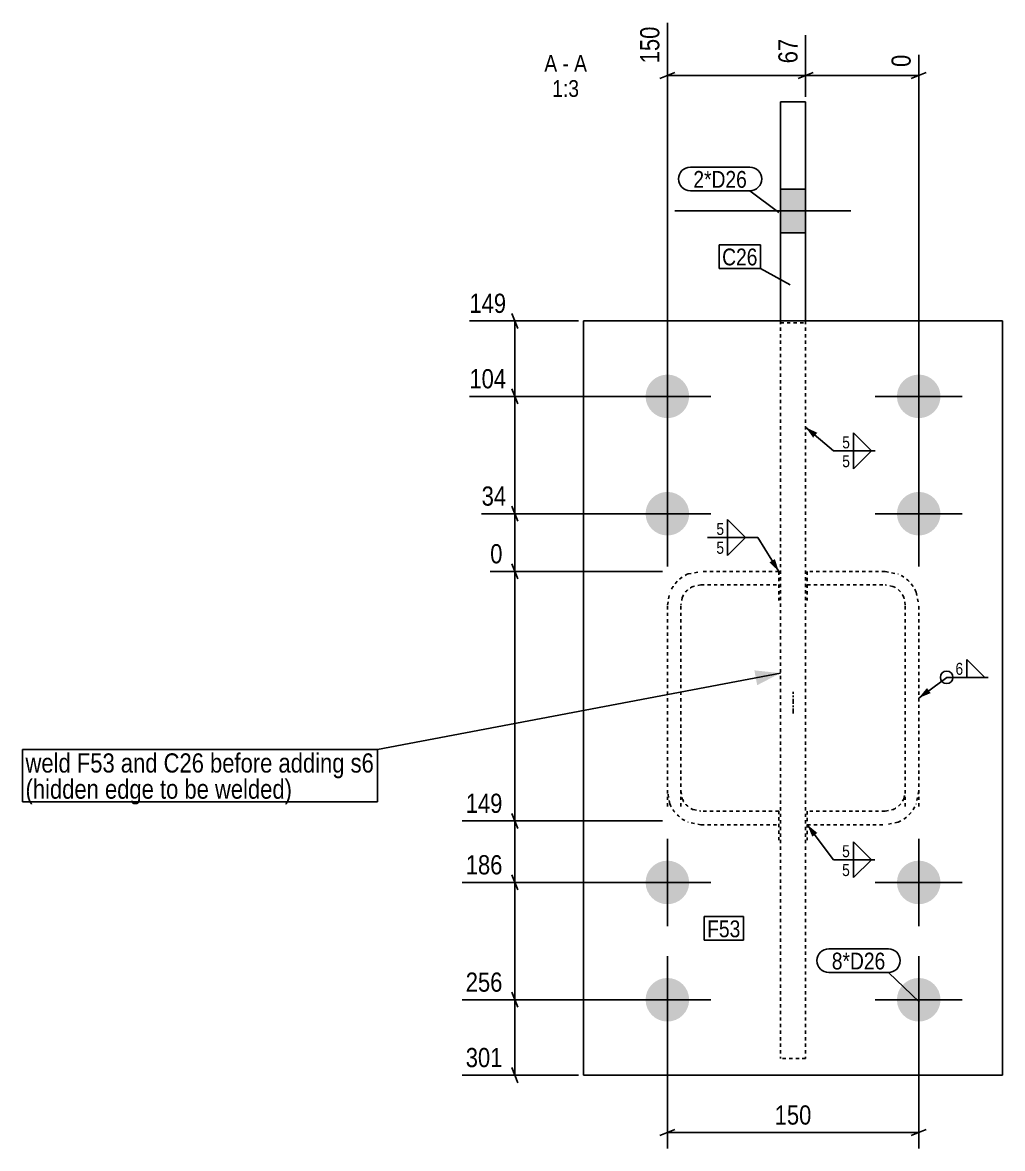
# Model space of a CAD drawing. Header units: millimetres. Extents: x 26 to 43146, y 6 to 1488.
# Drawn here: x 9874 to 10459, y 7 to 679 of the extents above; entities that cross this region are included whole.
import ezdxf

# ---------------------------------------------------------------- set-up
doc = ezdxf.new("R2010")
doc.units = ezdxf.units.MM
doc.linetypes.add('DXK_LINE_DOT2', pattern=[3.9198, 1.9599, -1.9599])
doc.linetypes.add('DXK_LINE_DOT3', pattern=[5.9187, 2.979, -0.9799, 0.9799, -0.9799])
for name, color, linetype in [('MÅLSÆTNING', 7, 'Continuous'), ('STÅL', 7, 'Continuous'), ('TEKST', 7, 'Continuous')]:
    doc.layers.add(name, color=color, linetype=linetype)
doc.styles.add('Arial Narrow', font='ARIALN.TTF', dxfattribs={"height": 0.2})

msp = doc.modelspace()

# ---------------------------------------------------------------- hatches: boundary and pattern name
at = {"layer": 'STÅL', "linetype": 'Continuous'}
for points in [[(10341.43, 553.58), (10341.43, 579.58), (10326.43, 579.58), (10326.43, 553.58)], [(10245.93, 455.93, -1), (10271.93, 455.93, -1)], [(10395.93, 455.93, -1), (10421.93, 455.93, -1)], [(10245.93, 385.93, -1), (10271.93, 385.93, -1)], [(10395.93, 385.93, -1), (10421.93, 385.93, -1)], [(10245.93, 165.93, -1), (10271.93, 165.93, -1)], [(10395.93, 165.93, -1), (10421.93, 165.93, -1)], [(10245.93, 95.93, -1), (10271.93, 95.93, -1)], [(10395.93, 95.93, -1), (10421.93, 95.93, -1)]]:
    msp.add_hatch(color=96, dxfattribs=at).paths.add_polyline_path(points)
at = {"layer": 'TEKST', "linetype": 'Continuous'}
for color, points in [(3, [(10345.91, 431.32), (10341.43, 437.61), (10348.35, 434.17)]), (3, [(10323.1, 358.87), (10325.43, 351.5), (10319.91, 356.91)]), (7, [(10310.85, 292.45), (10326.43, 290.82), (10312.53, 283.61)]), (3, [(10416.07, 278.89), (10408.93, 275.93), (10413.84, 281.91)]), (3, [(10345.41, 193.24), (10342.43, 200.37), (10348.41, 195.48)])]:
    msp.add_hatch(color=color, dxfattribs=at).paths.add_polyline_path(points)

# ---------------------------------------------------------------- linework, layer by layer
at = {"layer": 'MÅLSÆTNING', "color": 7, "linetype": 'Continuous'}
for p, q in [((10258.93, 354.5), (10258.93, 678.77)), ((10341.43, 634.61), (10341.43, 671.45)), ((10341.43, 634.61), (10341.43, 671.45)), ((10408.93, 354.5), (10408.93, 659.77)), ((10263.43, 649.16), (10254.43, 645.56)), ((10258.93, 647.36), (10341.43, 647.36)), ((10345.93, 649.16), (10336.93, 645.56)), ((10336.93, 645.56), (10345.93, 649.16)), ((10341.43, 647.36), (10408.93, 647.36)), ((10404.43, 645.56), (10413.43, 649.16)), ((10169.6, 496.43), (10166, 505.43)), ((10205.93, 500.93), (10140.76, 500.93)), ((10167.8, 455.93), (10167.8, 500.93)), ((10166, 460.43), (10169.6, 451.43)), ((10169.6, 451.43), (10166, 460.43)), ((10255.93, 455.93), (10140.76, 455.93)), ((10255.93, 455.93), (10140.76, 455.93)), ((10167.8, 385.93), (10167.8, 455.93)), ((10166, 390.43), (10169.6, 381.43)), ((10166, 390.43), (10169.6, 381.43)), ((10255.93, 385.93), (10148.08, 385.93)), ((10255.93, 385.93), (10148.08, 385.93)), ((10167.8, 351.5), (10167.8, 385.93)), ((10255.93, 351.5), (10153.2, 351.5)), ((10169.6, 347), (10166, 356)), ((10167.8, 202.62), (10167.8, 351.5)), ((10255.93, 202.62), (10136.39, 202.62)), ((10255.93, 202.62), (10136.39, 202.62)), ((10166, 207.12), (10169.6, 198.12)), ((10166, 207.12), (10169.6, 198.12)), ((10167.8, 165.93), (10167.8, 202.62)), ((10169.6, 161.43), (10166, 170.43)), ((10169.6, 161.43), (10166, 170.43)), ((10255.93, 165.93), (10136.39, 165.93)), ((10255.93, 165.93), (10136.39, 165.93)), ((10167.8, 95.93), (10167.8, 165.93)), ((10255.93, 95.93), (10136.39, 95.93)), ((10255.93, 95.93), (10136.39, 95.93)), ((10166, 100.43), (10169.6, 91.43)), ((10169.6, 91.43), (10166, 100.43)), ((10167.8, 50.93), (10167.8, 95.93)), ((10258.93, 92.93), (10258.93, 7.2)), ((10408.93, 92.93), (10408.93, 7.2)), ((10166, 55.43), (10169.6, 46.43)), ((10205.93, 50.93), (10136.39, 50.93)), ((10263.43, 18.6), (10254.43, 15)), ((10258.93, 16.8), (10408.93, 16.8)), ((10404.43, 15), (10413.43, 18.6))]:
    msp.add_line(p, q, dxfattribs=at)
at = {"layer": 'STÅL', "color": 2, "linetype": 'Continuous'}
for p, q in [((10326.43, 631.61), (10326.43, 500.93)), ((10326.43, 631.61), (10341.43, 631.61)), ((10341.43, 631.61), (10341.43, 500.93)), ((10208.93, 50.93), (10208.93, 500.93)), ((10458.93, 500.93), (10208.93, 500.93)), ((10458.93, 50.93), (10458.93, 500.93)), ((10458.93, 50.93), (10208.93, 50.93))]:
    msp.add_line(p, q, dxfattribs=at)
at = {"layer": 'STÅL', "color": 96, "linetype": 'Continuous'}
for p, q in [((10341.43, 579.58), (10326.43, 579.58)), ((10368.43, 566.58), (10263.43, 566.58)), ((10341.43, 553.58), (10326.43, 553.58)), ((10258.93, 429.93), (10258.93, 481.93)), ((10408.93, 429.93), (10408.93, 481.93)), ((10284.93, 455.93), (10232.93, 455.93)), ((10434.93, 455.93), (10382.93, 455.93)), ((10258.93, 359.93), (10258.93, 411.93)), ((10408.93, 359.93), (10408.93, 411.93)), ((10284.93, 385.93), (10232.93, 385.93)), ((10434.93, 385.93), (10382.93, 385.93)), ((10258.93, 139.93), (10258.93, 191.93)), ((10408.93, 139.93), (10408.93, 191.93)), ((10284.93, 165.93), (10232.93, 165.93)), ((10434.93, 165.93), (10382.93, 165.93)), ((10258.93, 69.93), (10258.93, 121.93)), ((10408.93, 69.93), (10408.93, 121.93)), ((10284.93, 95.93), (10232.93, 95.93)), ((10434.93, 95.93), (10382.93, 95.93))]:
    msp.add_line(p, q, dxfattribs=at)
at = {"layer": 'STÅL', "color": 7, "linetype": 'DXK_LINE_DOT2'}
for p, q in [((10326.43, 500.93), (10326.43, 60.94)), ((10326.43, 499.84), (10341.43, 499.84)), ((10341.43, 500.93), (10341.43, 60.94)), ((10271.27, 349.96), (10278.93, 351.5)), ((10325.43, 351.5), (10278.93, 351.5)), ((10325.43, 351.5), (10325.43, 334.14)), ((10388.93, 351.5), (10342.43, 351.5)), ((10342.43, 351.5), (10342.43, 334.14)), ((10388.93, 351.5), (10396.58, 349.96)), ((10278.93, 343.44), (10274.34, 342.52)), ((10278.93, 343.44), (10325.43, 343.44)), ((10342.43, 343.44), (10388.93, 343.44)), ((10393.52, 342.52), (10388.93, 343.44)), ((10258.93, 331.35), (10260.45, 339.06)), ((10267.84, 335.97), (10266.93, 331.35)), ((10400.93, 331.35), (10400.01, 335.97)), ((10407.41, 339.06), (10408.93, 331.35)), ((10258.93, 211.22), (10258.93, 331.35)), ((10266.93, 211.22), (10266.93, 331.35)), ((10400.93, 211.22), (10400.93, 331.35)), ((10408.93, 211.22), (10408.93, 331.35)), ((10260.45, 212.81), (10258.93, 220.52)), ((10266.93, 220.52), (10267.84, 215.89)), ((10400.01, 215.89), (10400.93, 220.52)), ((10408.93, 220.52), (10407.41, 212.81)), ((10274.34, 209.35), (10278.93, 208.43)), ((10325.43, 208.43), (10278.93, 208.43)), ((10325.43, 191.07), (10325.43, 208.43)), ((10388.93, 208.43), (10342.43, 208.43)), ((10342.43, 208.43), (10342.43, 191.07)), ((10388.93, 208.43), (10393.52, 209.35)), ((10278.93, 200.37), (10271.27, 201.9)), ((10396.58, 201.9), (10388.93, 200.37)), ((10278.93, 200.37), (10325.43, 200.37)), ((10342.43, 200.37), (10388.93, 200.37)), ((10341.43, 60.94), (10326.43, 60.94))]:
    msp.add_line(p, q, dxfattribs=at)
at = {"layer": 'STÅL', "color": 7, "linetype": 'DXK_LINE_DOT3'}
msp.add_line((10333.93, 266.63), (10333.93, 279.59), dxfattribs=at)
at = {"layer": 'STÅL', "color": 7, "linetype": 'DXK_LINE_DOT2'}
for centre, radius, start, end in [((10279.03, 331.45), 20.08, 112.7149, 157.71377), ((10388.83, 331.45), 20.08, 22.28623, 67.2851), ((10278.99, 331.41), 12.05, 112.7149, 157.71377), ((10388.87, 331.41), 12.05, 22.28623, 67.2851), ((10278.99, 220.46), 12.05, 202.28623, 247.2851), ((10388.87, 220.46), 12.05, 292.7149, 337.71377), ((10279.03, 220.42), 20.08, 202.28623, 247.2851), ((10388.83, 220.42), 20.08, 292.7149, 337.71377)]:
    msp.add_arc(centre, radius, start, end, dxfattribs=at)
at = {"layer": 'TEKST', "color": 3, "linetype": 'Continuous'}
for p, q in [((10341.43, 437.61), (10358.05, 423.42)), ((10325.43, 351.5), (10313, 371.76)), ((10408.93, 275.93), (10425.62, 288.3)), ((10342.43, 200.37), (10357.98, 179.5))]:
    msp.add_line(p, q, dxfattribs=at)
msp.add_arc((10425.62, 288.3), 3.75, 90, 270, dxfattribs=at)

# ---------------------------------------------------------------- wipeouts: each hides what was drawn before it
at = {"color": 0, "linetype": 'Continuous'}
for points in [[(10193.17, 649.61), (10193.17, 660.11), (10185.5, 660.11), (10185.5, 649.61)], [(10206.23, 634.61), (10206.23, 645.11), (10190.23, 645.11), (10190.23, 634.61)], [(10084.19, 231.48), (10084.19, 243.48), (9875.86, 243.48), (9875.86, 231.48)], [(10035.21, 215.88), (10035.21, 227.88), (9875.86, 227.88), (9875.86, 215.88)]]:
    msp.add_wipeout(points, dxfattribs=at).dxf.layer = 'TEKST'
at = {"color": 0}
for points in [[(10306.41, 580.39), (10306.41, 590.89), (10274.44, 590.89), (10274.44, 580.39)], [(10312.72, 534.09), (10312.72, 544.59), (10291.62, 544.59), (10291.62, 534.09)], [(10368.47, 424.32), (10368.47, 433.02), (10362.7, 433.02), (10362.7, 424.32)], [(10293.35, 372.66), (10293.35, 381.36), (10287.58, 381.36), (10287.58, 372.66)], [(10436.04, 289.2), (10436.04, 297.9), (10430.27, 297.9), (10430.27, 289.2)], [(10368.4, 180.4), (10368.4, 189.1), (10362.63, 189.1), (10362.63, 180.4)], [(10302.49, 133.23), (10302.49, 143.73), (10282.67, 143.73), (10282.67, 133.23)], [(10389.03, 114.01), (10389.03, 124.51), (10357.06, 124.51), (10357.06, 114.01)]]:
    msp.add_wipeout(points, dxfattribs=at).dxf.layer = 'TEKST'

# ---------------------------------------------------------------- next in the draw order: linework, layer by layer
at = {"layer": 'TEKST', "color": 3, "linetype": 'Continuous'}
for p, q in [((10380.73, 423.42), (10370.01, 434.14)), ((10370.01, 434.14), (10370.01, 423.42)), ((10370.01, 423.42), (10380.73, 423.42)), ((10305.61, 371.76), (10294.89, 382.47)), ((10294.89, 382.47), (10294.89, 371.76)), ((10294.89, 371.76), (10305.61, 371.76)), ((10448.3, 288.3), (10437.59, 299.02)), ((10437.59, 299.02), (10437.59, 288.3)), ((10425.62, 288.3), (10450.44, 288.3)), ((10437.59, 288.3), (10448.3, 288.3)), ((10380.66, 179.5), (10369.95, 190.21)), ((10369.95, 190.21), (10369.95, 179.5)), ((10369.95, 179.5), (10380.66, 179.5))]:
    msp.add_line(p, q, dxfattribs=at)
at = {"layer": 'TEKST', "color": 7, "linetype": 'Continuous'}
for p, q in [((10326.43, 290.82), (10085.99, 245.28)), ((9874.06, 245.28), (10085.99, 245.28)), ((9874.06, 214.08), (9874.06, 245.28)), ((10085.99, 214.08), (10085.99, 245.28)), ((9874.06, 214.08), (10085.99, 214.08))]:
    msp.add_line(p, q, dxfattribs=at)
at = {"layer": 'TEKST', "color": 3, "linetype": 'Continuous'}
msp.add_arc((10425.62, 288.3), 3.75, 270, 90, dxfattribs=at)

# ---------------------------------------------------------------- next in the draw order: texts
at = {"layer": 'TEKST', "color": 3, "linetype": 'Continuous', "style": 'Arial Narrow'}
for s, height, p in [('1:3', 10.021, (10190.23, 634.61)), ('weld F53 and C26 before adding s6', 11.4531, (9875.86, 231.48)), ('(hidden edge to be welded)', 11.4531, (9875.86, 215.88))]:
    msp.add_text(s, height=height, dxfattribs=at).set_placement(p)
at = {"layer": 'TEKST', "color": 3, "style": 'Arial Narrow'}
msp.add_text('6', height=7.16, dxfattribs=at).set_placement((10430.87, 289.8))

# ---------------------------------------------------------------- next in the draw order: wipeouts: each hides what was drawn before it
at = {"color": 0, "linetype": 'Continuous'}
for points, layer in [([(10256.53, 678.98), (10239.73, 678.98), (10239.73, 652.24), (10256.53, 652.24)], 'MÅLSÆTNING'), ([(10339.03, 671.67), (10322.23, 671.67), (10322.23, 652.24), (10339.03, 652.24)], 'MÅLSÆTNING'), ([(10406.53, 662.17), (10389.73, 662.17), (10389.73, 650.06), (10406.53, 650.06)], 'MÅLSÆTNING'), ([(10165.1, 503.33), (10165.1, 520.13), (10138.36, 520.13), (10138.36, 503.33)], 'MÅLSÆTNING'), ([(10165.1, 458.33), (10165.1, 475.13), (10138.36, 475.13), (10138.36, 458.33)], 'MÅLSÆTNING'), ([(10165.1, 388.33), (10165.1, 405.13), (10145.68, 405.13), (10145.68, 388.33)], 'MÅLSÆTNING'), ([(10162.92, 353.9), (10162.92, 370.7), (10150.8, 370.7), (10150.8, 353.9)], 'MÅLSÆTNING'), ([(10162.92, 205.02), (10162.92, 221.82), (10136.18, 221.82), (10136.18, 205.02)], 'MÅLSÆTNING'), ([(10162.92, 168.33), (10162.92, 185.13), (10136.18, 185.13), (10136.18, 168.33)], 'MÅLSÆTNING'), ([(10162.92, 98.33), (10162.92, 115.13), (10136.18, 115.13), (10136.18, 98.33)], 'MÅLSÆTNING'), ([(10162.92, 53.33), (10162.92, 70.13), (10136.18, 70.13), (10136.18, 53.33)], 'MÅLSÆTNING'), ([(10200.14, 649.61), (10200.14, 660.11), (10196.32, 660.11), (10196.32, 649.61)], 'TEKST')]:
    msp.add_wipeout(points, dxfattribs=at).dxf.layer = layer
at = {"color": 0}
for points, layer in [([(10347.3, 19.05), (10347.3, 35.85), (10320.56, 35.85), (10320.56, 19.05)], 'MÅLSÆTNING'), ([(10306.41, 580.39), (10306.41, 590.89), (10274.44, 590.89), (10274.44, 580.39)], 'TEKST'), ([(10312.72, 534.09), (10312.72, 544.59), (10291.62, 544.59), (10291.62, 534.09)], 'TEKST'), ([(10302.49, 133.23), (10302.49, 143.73), (10282.67, 143.73), (10282.67, 133.23)], 'TEKST'), ([(10389.03, 114.01), (10389.03, 124.51), (10357.06, 124.51), (10357.06, 114.01)], 'TEKST')]:
    msp.add_wipeout(points, dxfattribs=at).dxf.layer = layer

# ---------------------------------------------------------------- next in the draw order: linework, layer by layer
at = {"layer": 'MÅLSÆTNING', "color": 7, "linetype": 'Continuous'}
for p, q in [((10255.93, 351.5), (10153.2, 351.5)), ((10169.6, 347), (10166, 356))]:
    msp.add_line(p, q, dxfattribs=at)
at = {"layer": 'TEKST', "color": 7, "linetype": 'Continuous'}
for p, q in [((10272.64, 592.69), (10308.21, 592.69)), ((10272.64, 578.59), (10308.21, 578.59)), ((10325.35, 565.66), (10308.21, 578.59)), ((10289.82, 546.39), (10314.52, 546.39)), ((10289.82, 532.29), (10289.82, 546.39)), ((10314.52, 532.29), (10314.52, 546.39)), ((10289.82, 532.29), (10314.52, 532.29)), ((10332.2, 522.47), (10314.52, 532.29)), ((10280.87, 145.53), (10304.29, 145.53)), ((10280.87, 131.43), (10280.87, 145.53)), ((10304.29, 131.43), (10304.29, 145.53)), ((10280.87, 131.43), (10304.29, 131.43)), ((10355.26, 126.31), (10390.83, 126.31)), ((10355.26, 112.21), (10390.83, 112.21)), ((10409.43, 94.54), (10390.83, 112.21))]:
    msp.add_line(p, q, dxfattribs=at)
for centre, start, end in [((10272.64, 585.64), 90, 270), ((10308.21, 585.64), 270, 90), ((10355.26, 119.26), 90, 270), ((10390.83, 119.26), 270, 90)]:
    msp.add_arc(centre, 7.05, start, end, dxfattribs=at)

# ---------------------------------------------------------------- next in the draw order: texts
at = {"layer": 'MÅLSÆTNING', "color": 3, "linetype": 'Continuous', "style": 'Arial Narrow'}
for s, height, p in [('150', 11.453, (10254.13, 654.64)), ('67', 11.453, (10336.63, 654.64)), ('0', 11.45, (10404.13, 652.46))]:
    msp.add_text(s, height=height, rotation=90.00021, dxfattribs=at).set_placement(p)
for s, height, p in [('149', 11.453, (10140.76, 505.73)), ('104', 11.453, (10140.76, 460.73)), ('34', 11.453, (10148.08, 390.73)), ('0', 11.45, (10153.2, 356.3)), ('149', 11.453, (10138.58, 207.42)), ('186', 11.453, (10138.58, 170.73)), ('256', 11.453, (10138.58, 100.73)), ('301', 11.453, (10138.58, 55.73))]:
    msp.add_text(s, height=height, dxfattribs=at).set_placement(p)
at = {"layer": 'MÅLSÆTNING', "color": 3, "style": 'Arial Narrow'}
msp.add_text('150', height=11.453, dxfattribs=at).set_placement((10322.96, 21.45))
at = {"layer": 'TEKST', "color": 3, "linetype": 'Continuous', "style": 'Arial Narrow'}
for s, p in [('A', (10185.5, 649.61)), ('-', (10196.32, 649.61))]:
    msp.add_text(s, height=10.02, dxfattribs=at).set_placement(p)
at = {"layer": 'TEKST', "color": 3, "style": 'Arial Narrow'}
for s, p in [('2*D26', (10274.44, 580.39)), ('C26', (10291.62, 534.09)), ('F53', (10282.67, 133.23)), ('8*D26', (10357.06, 114.01))]:
    msp.add_text(s, height=10.021, dxfattribs=at).set_placement(p)

# ---------------------------------------------------------------- next in the draw order: wipeouts: each hides what was drawn before it
at = {"color": 0, "linetype": 'Continuous'}
for points in [[(10210.96, 649.61), (10210.96, 660.11), (10203.29, 660.11), (10203.29, 649.61)], [(10368.47, 413.07), (10368.47, 421.77), (10362.7, 421.77), (10362.7, 413.07)], [(10293.35, 361.41), (10293.35, 370.11), (10287.58, 370.11), (10287.58, 361.41)], [(10368.4, 169.15), (10368.4, 177.85), (10362.63, 177.85), (10362.63, 169.15)]]:
    msp.add_wipeout(points, dxfattribs=at).dxf.layer = 'TEKST'

# ---------------------------------------------------------------- next in the draw order: linework, layer by layer
at = {"layer": 'TEKST', "color": 3, "linetype": 'Continuous'}
for p, q in [((10358.05, 423.42), (10382.87, 423.42)), ((10370.01, 423.42), (10380.73, 423.42)), ((10380.73, 423.42), (10370.01, 412.71)), ((10370.01, 412.71), (10370.01, 423.42)), ((10282.93, 371.76), (10313, 371.76)), ((10294.89, 371.76), (10305.61, 371.76)), ((10305.61, 371.76), (10294.89, 361.04)), ((10294.89, 361.04), (10294.89, 371.76)), ((10357.98, 179.5), (10382.8, 179.5)), ((10369.95, 179.5), (10380.66, 179.5)), ((10380.66, 179.5), (10369.95, 168.78)), ((10369.95, 168.78), (10369.95, 179.5))]:
    msp.add_line(p, q, dxfattribs=at)

# ---------------------------------------------------------------- next in the draw order: texts
at = {"layer": 'TEKST', "color": 3, "linetype": 'Continuous', "style": 'Arial Narrow'}
for s, height, p in [('A', 10.02, (10203.29, 649.61)), ('5', 7.16, (10363.3, 413.67)), ('5', 7.16, (10288.18, 362.01)), ('5', 7.16, (10363.23, 169.75))]:
    msp.add_text(s, height=height, dxfattribs=at).set_placement(p)
at = {"layer": 'TEKST', "color": 3, "style": 'Arial Narrow'}
for p in [(10363.3, 424.92), (10288.18, 373.26), (10363.23, 181)]:
    msp.add_text('5', height=7.16, dxfattribs=at).set_placement(p)

doc.saveas('drawing.dxf')
